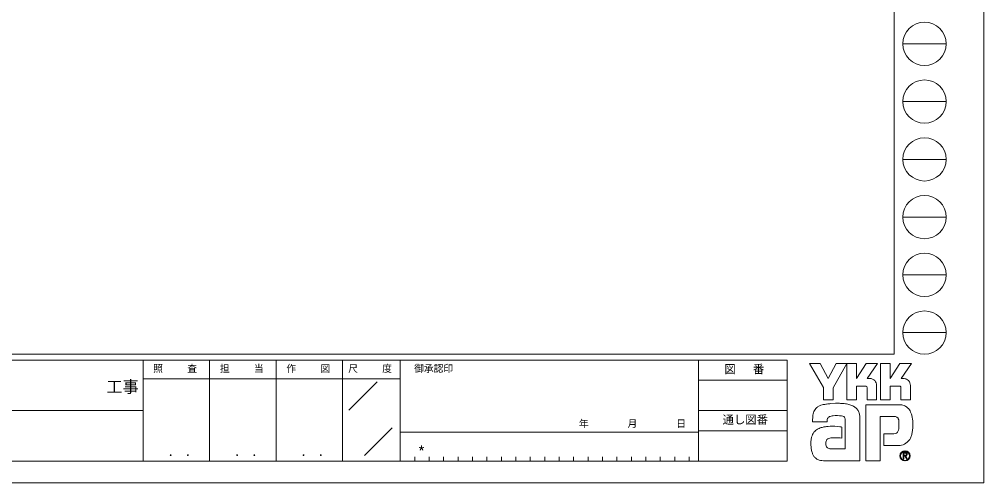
# Model space of a CAD drawing. Units: millimetres, scale not verified. Extents: x -6116 to 6499, y -4320 to 4590.
# Drawn here: x 1490 to 6499, y -4320 to -1912 of the extents above; entities that cross this region are included whole.
import ezdxf
from ezdxf.enums import TextEntityAlignment as Align

# ---------------------------------------------------------------- set-up
doc = ezdxf.new("R2010")
doc.units = ezdxf.units.MM
doc.header["$LTSCALE"] = 20
doc.layers.add('0-F', color=7, linetype='Continuous', lineweight=9)
doc.styles.add('ＭＳ ゴシック', font='')
doc.styles.get('ＭＳ ゴシック').set_extended_font_data('MS Gothic')

msp = doc.modelspace()

# ---------------------------------------------------------------- linework, layer by layer
at = {"layer": '0-F'}
for p, q in [((6033.74, 4297.36), (6033.74, -3652.64)), ((6078.74, -2040.14), (6303.74, -2040.14)), ((6078.74, -2340.14), (6303.74, -2340.14)), ((6078.74, -2640.14), (6303.74, -2640.14)), ((6078.74, -2940.14), (6303.74, -2940.14)), ((6078.74, -3240.14), (6303.74, -3240.14)), ((6078.74, -3540.14), (6303.74, -3540.14)), ((6033.74, -3652.64), (-5666.26, -3652.64)), ((2133.74, -3682.64), (183.74, -3682.64)), ((2478.74, -3682.64), (2478.74, -4207.64)), ((2823.74, -3682.64), (2823.74, -4207.64)), ((3168.74, -3682.64), (3168.74, -4207.64)), ((3468.74, -3682.64), (3168.74, -3682.64)), ((5017.49, -3682.64), (3468.74, -3682.64)), ((3468.74, -3682.64), (3468.74, -4207.64)), ((5017.49, -3682.64), (5017.49, -4207.64)), ((5478.74, -3682.64), (5017.49, -3682.64)), ((5478.74, -3682.64), (5478.74, -4207.64)), ((3168.74, -3780.14), (2133.74, -3780.14)), ((3168.74, -3780.14), (3468.74, -3780.14)), ((3201.87, -3942.57), (3348.77, -3795.67)), ((5017.49, -3787.64), (5478.74, -3787.64)), ((183.74, -3945.14), (2133.74, -3945.14)), ((5017.49, -3945.14), (5478.74, -3945.14)), ((5704.9, -3909.1), (5729.63, -3907.68)), ((3282.22, -4179.12), (3426.55, -4034.79)), ((5478.74, -4050.14), (5017.49, -4050.14)), ((6128.9, -4048.46), (6125.63, -4067.14)), ((3468.74, -4057.64), (5017.49, -4057.64)), ((3543.74, -4185.14), (3543.74, -4207.64)), ((3618.74, -4185.14), (3618.74, -4207.64)), ((3693.74, -4185.14), (3693.74, -4207.64)), ((3768.74, -4185.14), (3768.74, -4207.64)), ((3843.74, -4185.14), (3843.74, -4207.64)), ((3918.74, -4185.14), (3918.74, -4207.64)), ((3993.74, -4185.14), (3993.74, -4207.64)), ((4068.74, -4185.14), (4068.74, -4207.64)), ((4143.74, -4185.14), (4143.74, -4207.64)), ((4218.74, -4185.14), (4218.74, -4207.64)), ((4293.74, -4185.14), (4293.74, -4207.64)), ((4368.74, -4185.14), (4368.74, -4207.64)), ((4443.74, -4185.14), (4443.74, -4207.64)), ((4518.74, -4185.14), (4518.74, -4207.64)), ((4593.74, -4185.14), (4593.74, -4207.64)), ((4668.74, -4185.14), (4668.74, -4207.64)), ((4743.74, -4185.14), (4743.74, -4207.64)), ((4818.74, -4185.14), (4818.74, -4207.64)), ((4893.74, -4185.14), (4893.74, -4207.64)), ((4968.74, -4185.14), (4968.74, -4207.64)), ((183.74, -4207.64), (2133.74, -4207.64)), ((2133.74, -4207.64), (3168.74, -4207.64)), ((3168.74, -4207.64), (3468.74, -4207.64)), ((3468.74, -4207.64), (5017.49, -4207.64)), ((5017.49, -4207.64), (5478.74, -4207.64))]:
    msp.add_line(p, q, dxfattribs=at)
for points in [[(-6116.29, -4320.14), (6498.71, -4320.14), (6498.71, 4589.86), (-6116.29, 4589.86)], [(5593.98, -3700.45), (5649.2, -3700.45), (5690.66, -3778.6), (5732.01, -3700.45), (5787.26, -3700.45), (5716.46, -3826.43), (5716.46, -3889.65), (5666.09, -3889.65), (5666.09, -3824.73)]]:
    msp.add_lwpolyline(points, close=True, dxfattribs=at)
for points in [[(3168.74, -3682.64), (2133.74, -3682.64), (2133.74, -4207.64)], [(5885.77, -3818.36), (5838.1, -3818.36), (5838.1, -3889.59), (5787.32, -3889.59), (5787.32, -3700.45), (5838.1, -3700.45), (5838.1, -3777.82), (5888.05, -3700.45), (5947.71, -3700.45), (5894.19, -3778.77)], [(6061.22, -3818.36), (6013.6, -3818.36), (6013.6, -3889.65), (5962.79, -3889.65), (5962.79, -3700.45), (6013.6, -3700.45), (6013.6, -3777.82), (6063.5, -3700.45), (6123.15, -3700.45), (6069.63, -3778.77)], [(5940.08, -3801.17), (5941.96, -3807.69), (5942.61, -3814.5), (5942.61, -3889.78), (5893.06, -3889.78), (5893.06, -3825.56)], [(5894.19, -3778.77), (5896.08, -3778.77), (5898.18, -3778.77), (5900.33, -3778.77), (5902.4, -3778.77), (5904.25, -3778.77), (5905.74, -3778.77), (5906.74, -3778.77), (5907.1, -3778.77)], [(5921.71, -3781.77), (5927.77, -3785.23), (5932.91, -3789.75), (5937.04, -3795.13), (5940.08, -3801.17)], [(6115.62, -3801.17), (6117.52, -3807.69), (6118.17, -3814.5), (6118.17, -3889.65), (6068.51, -3889.65), (6068.51, -3825.56)], [(6069.63, -3778.77), (6071.55, -3778.77), (6073.65, -3778.77), (6075.8, -3778.77), (6077.87, -3778.77), (6079.71, -3778.77), (6081.2, -3778.77), (6082.19, -3778.77), (6082.55, -3778.77)], [(6097.17, -3781.77), (6103.25, -3785.23), (6108.41, -3789.75), (6112.56, -3795.13), (6115.62, -3801.17)], [(6033.25, -3975.71), (5961.74, -3975.71), (5961.74, -4205.95), (5886.79, -4205.95), (5886.79, -3914.64), (6060.98, -3914.64)], [(6108.02, -3935.22), (6112.91, -3941.38), (6116.57, -3947.36), (6119.12, -3952.77)], [(5697.14, -3976.92), (5693.66, -3978.88), (5690.94, -3981.27), (5688.88, -3984.07), (5687.39, -3987.24), (5686.36, -3990.74), (5685.69, -3994.55), (5685.28, -3998.63), (5685.04, -4002.95), (5610.06, -4003.13), (5610.28, -3992.88), (5610.7, -3981.36)], [(5851.51, -3957.2), (5853.64, -3965.8), (5854.85, -3975.01), (5855.23, -3984.83), (5855.23, -4205.95), (5674.28, -4205.95)], [(5725.87, -4026.74), (5740.06, -4027.68), (5751.22, -4028.93), (5758.51, -4030.1), (5761.13, -4030.8), (5761.13, -4088.16), (5752.83, -4087.28), (5743.73, -4086.79), (5734.42, -4086.6), (5725.48, -4086.63), (5717.5, -4086.79), (5711.07, -4087.01), (5706.79, -4087.2), (5705.23, -4087.29), (5698.74, -4088.47), (5693.15, -4090.33), (5688.45, -4092.87), (5684.65, -4096.1), (5681.74, -4100.04), (5679.72, -4104.7), (5678.6, -4110.1), (5678.38, -4116.23), (5679.09, -4122.98), (5680.53, -4128.56), (5682.59, -4133.07), (5685.19, -4136.63), (5688.24, -4139.34), (5691.65, -4141.31), (5695.33, -4142.63), (5699.19, -4143.43), (5778.84, -4143.43), (5778.84, -3996.06), (5778.86, -3993.14), (5778.71, -3990.28), (5778.34, -3987.53), (5777.7, -3984.92), (5776.74, -3982.48), (5775.43, -3980.27), (5773.7, -3978.31), (5771.53, -3976.63)], [(5771.53, -3976.63), (5766.86, -3974.8), (5759.39, -3973.25), (5749.86, -3972.1), (5739.01, -3971.49), (5727.57, -3971.54), (5716.29, -3972.37)], [(6058.69, -4019.94), (6058.59, -4010.4), (6058.14, -4001.79), (6057.06, -3994.24), (6055.1, -3987.84)], [(6101.79, -4109.91), (6094.87, -4115.28), (6087.66, -4119.51), (6080.22, -4122.67), (6072.6, -4124.83), (6064.85, -4126.06), (6057.03, -4126.46), (5979.99, -4126.46), (5979.99, -4065.94), (6023.43, -4065.94), (6031.44, -4065.83), (6038.48, -4065.15), (6044.53, -4063.38)], [(6101.86, -4172.34), (6101.82, -4171.46), (6101.71, -4170.62), (6101.53, -4169.8), (6101.28, -4169.03), (6100.95, -4168.29), (6100.56, -4167.6), (6100.1, -4166.96), (6099.57, -4166.37), (6098.87, -4165.75), (6098.1, -4165.22), (6097.26, -4164.76), (6096.35, -4164.39), (6095.37, -4164.09), (6094.32, -4163.88), (6093.22, -4163.75), (6092.06, -4163.71), (6080.7, -4163.71), (6080.7, -4197.16), (6084.13, -4197.16), (6084.13, -4167.12), (6092.06, -4167.12), (6092.88, -4167.15), (6093.65, -4167.23), (6094.37, -4167.36), (6095.04, -4167.55), (6095.66, -4167.78), (6096.21, -4168.07), (6096.71, -4168.4), (6097.15, -4168.78)], [(6098.49, -4172.34), (6098.28, -4173.95), (6097.7, -4175.22), (6096.84, -4176.18), (6095.77, -4176.89), (6094.56, -4177.36), (6093.31, -4177.66), (6092.07, -4177.81), (6090.94, -4177.85), (6087.96, -4177.85), (6089.47, -4180.4), (6099.29, -4197.27), (6103.22, -4197.27), (6093.75, -4181.03), (6094.64, -4180.86), (6095.48, -4180.63), (6096.28, -4180.36), (6097.04, -4180.05), (6097.75, -4179.68), (6098.41, -4179.27), (6099.02, -4178.81), (6099.57, -4178.31)]]:
    msp.add_lwpolyline(points, dxfattribs=at)
for centre, radius in [((6191.24, -2040.14), 112.5), ((6191.24, -2340.14), 112.5), ((6191.24, -2640.14), 112.5), ((6191.24, -2940.14), 112.5), ((6191.24, -3240.14), 112.5), ((6191.24, -3540.14), 112.5), ((6089.96, -4180.63), 26.52), ((6090, -4180.73), 26.46), ((6089.84, -4180.76), 26.3), ((6089.97, -4180.76), 26.39), ((6090, -4180.68), 26.41), ((6090.14, -4180.8), 26.27), ((6090.21, -4180.6), 26.21), ((6089.92, -4180.66), 23.76), ((6090.01, -4180.69), 23.66), ((6090.02, -4180.7), 23.66), ((6089.9, -4180.51), 23.48), ((6089.84, -4180.65), 23.53), ((6089.74, -4180.8), 23.43), ((6089.91, -4181.01), 23.41)]:
    msp.add_circle(centre, radius, dxfattribs=at)
for centre, radius, start, end in [((5907.17, -3816.23), 37.47, 78.26798, 90.11215), ((5907.71, -3813.5), 34.69, 66.19963, 78.22058), ((6082.62, -3816.3), 37.53, 78.27851, 90.10826), ((6083.13, -3813.67), 34.85, 66.2483, 78.23226), ((5886.03, -3825.39), 7.03, 358.57817, 92.1683), ((6061.51, -3825.35), 7, 358.29941, 92.43455), ((5677.36, -3975.38), 65.37, 152.2125, 163.4865), ((5667.35, -3970.21), 54.11, 138.03852, 152.12015), ((5667.35, -3970.46), 54.27, 122.60463, 137.83438), ((5674.52, -3982.07), 67.92, 108.37421, 122.42809), ((5685.89, -4022.49), 109.88, 100.93159, 107.35499), ((5723.03, -4202.67), 293.85, 97.86054, 101.37938), ((5740.47, -4323.82), 416.24, 94.90201, 97.9576), ((5740, -4264.54), 357, 87.51794, 91.66439), ((5744.64, -4165.11), 257.47, 81.92631, 87.59083), ((5758.33, -4071.29), 162.66, 73.67137, 82.05943), ((5778.64, -4003.32), 91.72, 60.60528, 73.9085), ((5786.95, -3986.74), 73.2, 52.17347, 59.90542), ((5794.39, -3977.12), 61.04, 43.55042, 52.14561), ((5798.48, -3973.16), 55.34, 34.48659, 43.50182), ((5798.51, -3973.08), 55.27, 25.58915, 34.43128), ((5793.59, -3975.38), 60.7, 17.43089, 25.54591), ((6058.13, -3994.77), 80.18, 78.73198, 87.96551), ((6060.48, -3982.74), 67.93, 69.03034, 78.69541), ((6062.67, -3976.9), 61.69, 59.39484, 68.9885), ((6063.69, -3975.12), 59.64, 50.3012, 59.3616), ((6063.32, -3975.54), 60.2, 42.05209, 50.28551), ((6033.59, -3992.67), 94.38, 14.76267, 25.00486), ((5746.66, -3989.14), 136.18, 171.55622, 176.72493), ((5700.51, -3982.25), 89.52, 163.48385, 171.57982), ((5716.93, -4023.89), 50.98, 102.4979, 112.84632), ((5726.8, -4066.44), 94.65, 96.37207, 102.75341), ((6033.66, -4012.46), 36.76, 77.94572, 90.63794), ((6036.85, -3997.47), 21.43, 60.20991, 77.92418), ((6038.93, -3993.58), 17.02, 39.8078, 59.75378), ((6036.02, -3995.8), 20.68, 22.65544, 39.38165), ((5975.7, -4008.44), 154.38, 7.9139, 14.95041), ((5917.88, -4016.85), 212.8, 2.54376, 8.01251), ((5665.16, -4095.89), 61.15, 130.60221, 141.94427), ((5668.76, -4100.22), 66.78, 120.60724, 130.53081), ((5675.87, -4112.31), 80.8, 112.58838, 120.58162), ((5685.44, -4135.3), 105.7, 106.61303, 112.59024), ((5700.48, -4185.87), 158.46, 99.87193, 106.59825), ((5708.91, -4233.36), 206.69, 94.78469, 99.91711), ((5713.02, -4280.6), 254.12, 90.80099, 94.81812), ((5713.64, -4315.79), 289.31, 87.57779, 90.82714), ((6035.17, -4045.51), 20.4, 314.78099, 333.92928), ((6020.02, -4038.16), 37.24, 334.00676, 347.34989), ((5978.69, -4028.58), 79.66, 347.14308, 355.40008), ((5888.25, -4020.81), 170.44, 355.2339, 0.29193), ((5894.2, -4019.2), 236.51, 352.8937, 357.82206), ((5884.74, -4018.59), 245.99, 357.76419, 2.60674), ((5747.15, -4113.68), 145.94, 174.55588, 182.47272), ((5703.42, -4109.49), 102.01, 164.97537, 174.56739), ((5678.63, -4102.88), 76.36, 153.89178, 164.94341), ((5667.34, -4097.45), 63.82, 142.04688, 153.80771), ((6037.53, -4047.59), 17.27, 293.91672, 314.09376), ((6051.79, -4053.53), 75.36, 311.57033, 318.66243), ((6043.07, -4045.88), 86.96, 318.67367, 325.29112), ((6065.49, -4062.59), 59.02, 326.23251, 339.61931), ((6010.06, -4041.12), 118.46, 339.22498, 347.31457), ((5828.69, -4112.4), 227.47, 181.90948, 187.89042), ((5732.99, -4125.86), 130.82, 187.80471, 196.36971), ((5682.45, -4140.78), 78.13, 196.3102, 208.20993), ((5660.45, -4152.5), 53.21, 208.29777, 223.35561), ((5655.49, -4156.86), 46.6, 223.64205, 239.63663), ((5659.61, -4149.37), 55.15, 239.8785, 253.65355), ((5667.15, -4123.46), 82.13, 253.69102, 263.74909), ((5673.54, -4066.59), 139.36, 263.68487, 270.30455), ((6093.46, -4172.2), 5.03, 358.3894, 42.86139), ((6093.56, -4172.58), 8.3, 316.37674, 1.6565)]:
    msp.add_arc(centre, radius, start, end, dxfattribs=at)

# ---------------------------------------------------------------- texts
at = {"layer": '0-F', "style": 'ＭＳ ゴシック'}
for s, height, p in [('照     査', 37.12, (2185.72, -3756.7)), ('担     当', 37.12, (2531.92, -3756.7)), ('作     図', 37.12, (2876.92, -3756.7)), ('尺     度', 37.12, (3198.22, -3756.7)), ('御承認印', 37.12, (3540.92, -3756.7)), ('図\u3000 番', 43.3, (5152.13, -3764.67)), ('工事', 61.86, (1942.21, -3871.02)), ('年        月        日', 37.12, (4396.32, -4042.77)), ('通し図番', 43.3, (5142.42, -4027.17)), ('*', 61.86, (3557.84, -4211.81)), ('． ．', 43.73, (2262.08, -4194.98)), ('． ．', 43.73, (2607.08, -4194.98)), ('． ．', 43.73, (2952.08, -4194.98))]:
    msp.add_text(s, height=height, dxfattribs=at).set_placement(p, align=Align.BOTTOM_LEFT)

doc.saveas('drawing.dxf')
